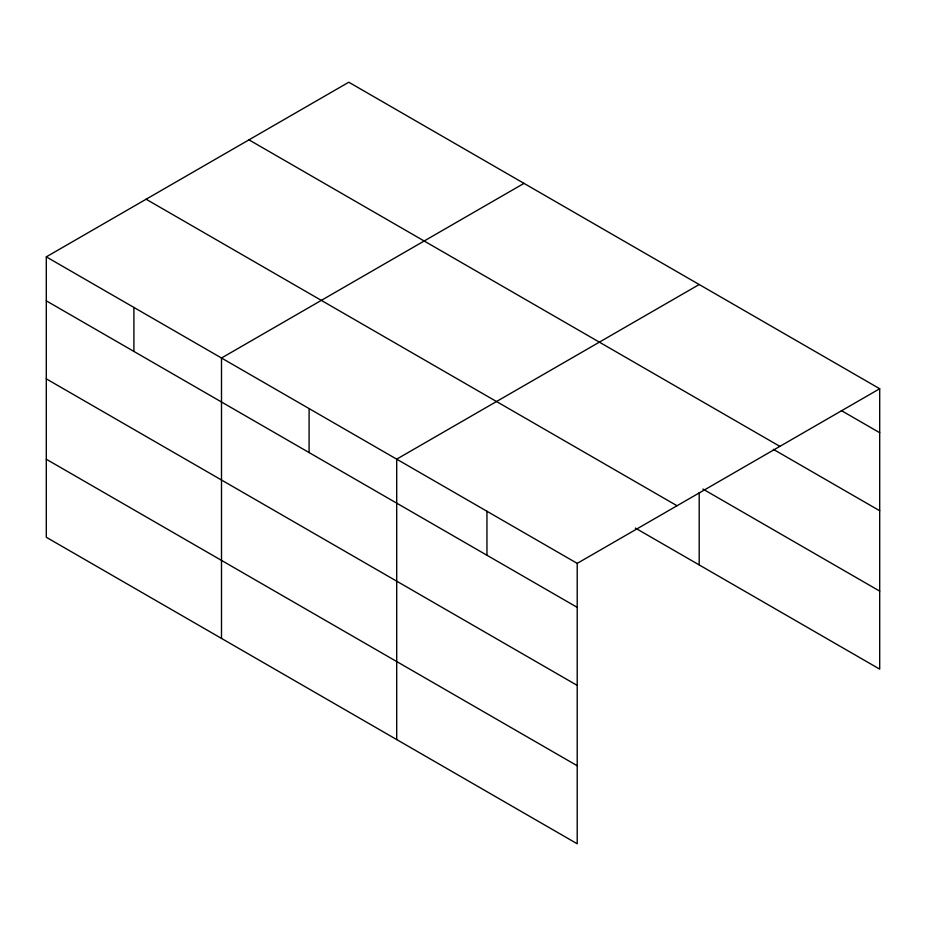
<?xml version="1.0" encoding="UTF-8"?>
<svg xmlns="http://www.w3.org/2000/svg" width="926" height="926" viewBox="0 0 926 926"><rect width="100%" height="100%" fill="white"/><g stroke="black" fill="none" stroke-linecap="round" stroke-linejoin="round"><path stroke-width="1.39" d="M577.211 685.379L577.211 563.378L46.3 256.861L46.3 537.265L577.211 843.783L577.211 685.379L46.3 378.861M635.363 528.075L879.7 669.139L879.7 388.735L348.789 82.217L46.3 256.861M523.989 183.371L221.499 358.015L221.499 638.419M699.188 284.525L396.698 459.157L396.698 739.561M577.211 563.378L879.7 388.735M841.375 410.588L879.7 432.72M248.967 139.849L779.877 446.367M773.372 449.353L879.7 510.735M702.903 489.044L879.7 591.124M146.123 199.229L677.033 505.746M46.3 300.846L577.211 607.363M46.3 459.25L577.211 765.767M699.188 492.678L699.188 564.918M486.949 511.268L486.949 555.253M309.099 408.586L309.099 452.571M133.9 307.432L133.9 351.417"/></g></svg>
